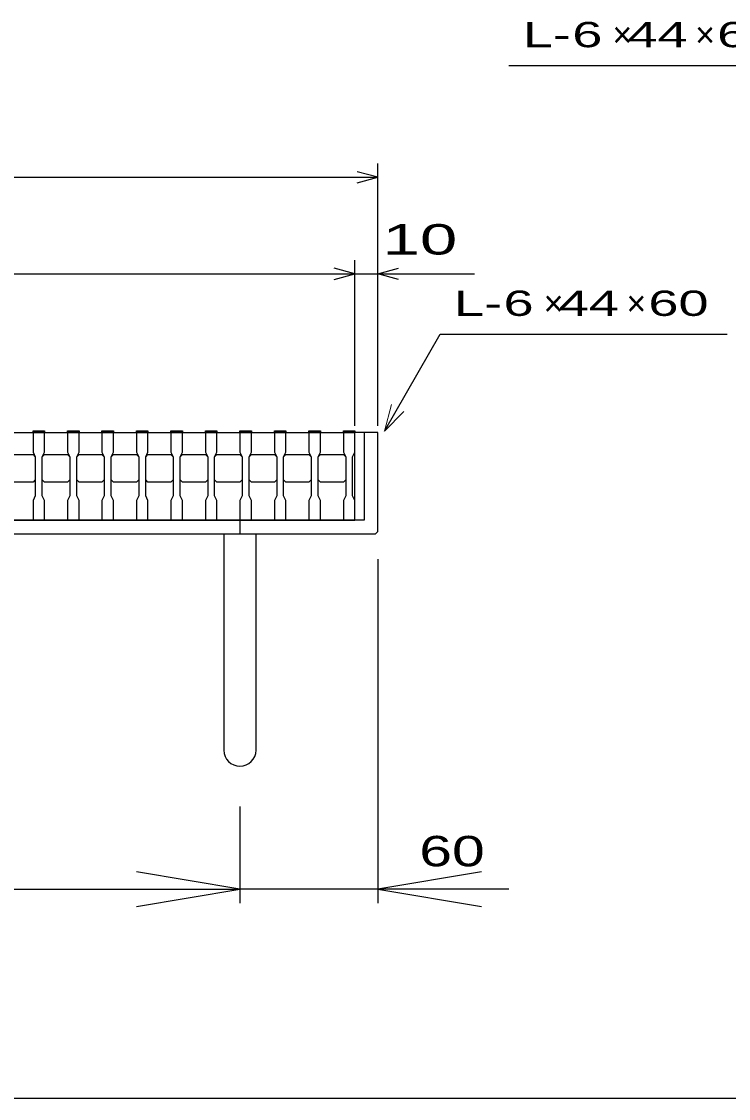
# Model space of a CAD drawing. Units: millimetres, scale not verified. Extents: x -1092 to 1039, y -770 to 632.
# Drawn here: x -468 to -160.5, y -687.9 to -219.8 of the extents above; entities that cross this region are included whole.
import ezdxf
from ezdxf.enums import TextEntityAlignment as Align

# ---------------------------------------------------------------- set-up
doc = ezdxf.new("R2010")
doc.units = ezdxf.units.MM
doc.header["$LTSCALE"] = 6
for name, color, linetype, lineweight in [('0_2', 150, 'Continuous', 25), ('16', 3, 'Continuous', 25), ('19', 6, 'Continuous', 25), ('22', 4, 'Continuous', 25)]:
    doc.layers.add(name, color=color, linetype=linetype, lineweight=lineweight)
doc.styles.add('ベクトル', font='')
doc.styles.get('ベクトル').set_extended_font_data('ベクトル')

# ---------------------------------------------------------------- blocks, each defined once
blk = doc.blocks.new('open_arrow')
at = {"color": 0, "linetype": 'Continuous', "lineweight": -2}
blk.add_lwpolyline([(7.5, 1.25), (0, 0), (7.5, -1.25)], dxfattribs=at)

msp = doc.modelspace()

# ---------------------------------------------------------------- linework, layer by layer
at = {"layer": '0_2'}
msp.add_line((1038.6, -687.9), (-1037.4, -687.9), dxfattribs=at)
at = {"layer": '16'}
for p, q in [((-463, -398.5), (-463, -397.8)), ((-463, -397.8), (-458, -397.8)), ((-458, -397.8), (-458, -398.5)), ((-448, -398.5), (-448, -397.8)), ((-448, -397.8), (-443, -397.8)), ((-443, -397.8), (-443, -398.5)), ((-433, -398.5), (-433, -397.8)), ((-433, -397.8), (-428, -397.8)), ((-428, -397.8), (-428, -398.5)), ((-418, -398.5), (-418, -397.8)), ((-418, -397.8), (-413, -397.8)), ((-413, -397.8), (-413, -398.5)), ((-403, -398.5), (-403, -397.8)), ((-403, -397.8), (-398, -397.8)), ((-398, -397.8), (-398, -398.5)), ((-388, -398.5), (-388, -397.8)), ((-388, -397.8), (-383, -397.8)), ((-383, -397.8), (-383, -398.5)), ((-373, -398.5), (-373, -397.8)), ((-373, -397.8), (-368, -397.8)), ((-368, -397.8), (-368, -398.5)), ((-358, -398.5), (-358, -397.8)), ((-358, -397.8), (-353, -397.8)), ((-353, -397.8), (-353, -398.5)), ((-343, -398.5), (-343, -397.8)), ((-343, -397.8), (-338, -397.8)), ((-338, -397.8), (-338, -398.5)), ((-328, -398.5), (-328, -397.8)), ((-328, -397.8), (-323, -397.8)), ((-323, -397.8), (-323, -398.5)), ((-778, -398.5), (-323, -398.5)), ((-463, -398.5), (-463, -407)), ((-458, -398.5), (-463, -398.5)), ((-458, -407), (-458, -398.5)), ((-448, -398.5), (-448, -407)), ((-443, -398.5), (-448, -398.5)), ((-443, -407), (-443, -398.5)), ((-433, -398.5), (-433, -407)), ((-428, -398.5), (-433, -398.5)), ((-428, -407), (-428, -398.5)), ((-418, -398.5), (-418, -407)), ((-413, -398.5), (-418, -398.5)), ((-413, -407), (-413, -398.5)), ((-403, -398.5), (-403, -407)), ((-398, -398.5), (-403, -398.5)), ((-398, -407), (-398, -398.5)), ((-388, -398.5), (-388, -407)), ((-383, -398.5), (-388, -398.5)), ((-383, -407), (-383, -398.5)), ((-373, -398.5), (-373, -407)), ((-368, -398.5), (-373, -398.5)), ((-368, -407), (-368, -398.5)), ((-358, -398.5), (-358, -407)), ((-353, -398.5), (-358, -398.5)), ((-353, -407), (-353, -398.5)), ((-343, -398.5), (-343, -407)), ((-338, -398.5), (-343, -398.5)), ((-338, -407), (-338, -398.5)), ((-328, -398.5), (-328, -407)), ((-323, -398.5), (-328, -398.5)), ((-323, -407), (-323, -398.5)), ((-323, -436.5), (-323, -398.5)), ((-463, -407), (-462, -409)), ((-459, -409), (-458, -407)), ((-448, -407), (-447, -409)), ((-444, -409), (-443, -407)), ((-433, -407), (-432, -409)), ((-429, -409), (-428, -407)), ((-418, -407), (-417, -409)), ((-414, -409), (-413, -407)), ((-403, -407), (-402, -409)), ((-399, -409), (-398, -407)), ((-388, -407), (-387, -409)), ((-384, -409), (-383, -407)), ((-373, -407), (-372, -409)), ((-369, -409), (-368, -407)), ((-358, -407), (-357, -409)), ((-354, -409), (-353, -407)), ((-343, -407), (-342, -409)), ((-339, -409), (-338, -407)), ((-328, -407), (-327, -409)), ((-324, -409), (-323, -407)), ((-473, -408), (-463, -408)), ((-463, -408), (-462, -409)), ((-462, -409), (-462, -426)), ((-459, -409), (-458, -408)), ((-459, -426), (-459, -409)), ((-458, -408), (-448, -408)), ((-448, -408), (-447, -409)), ((-447, -409), (-447, -426)), ((-444, -409), (-443, -408)), ((-444, -426), (-444, -409)), ((-443, -408), (-433, -408)), ((-433, -408), (-432, -409)), ((-432, -409), (-432, -426)), ((-429, -409), (-428, -408)), ((-429, -426), (-429, -409)), ((-428, -408), (-418, -408)), ((-418, -408), (-417, -409)), ((-417, -409), (-417, -426)), ((-414, -409), (-413, -408)), ((-414, -426), (-414, -409)), ((-413, -408), (-403, -408)), ((-403, -408), (-402, -409)), ((-402, -409), (-402, -426)), ((-399, -409), (-398, -408)), ((-399, -426), (-399, -409)), ((-398, -408), (-388, -408)), ((-388, -408), (-387, -409)), ((-387, -409), (-387, -426)), ((-384, -409), (-383, -408)), ((-384, -426), (-384, -409)), ((-383, -408), (-373, -408)), ((-373, -408), (-372, -409)), ((-372, -409), (-372, -426)), ((-369, -409), (-368, -408)), ((-369, -426), (-369, -409)), ((-368, -408), (-358, -408)), ((-358, -408), (-357, -409)), ((-357, -409), (-357, -426)), ((-354, -409), (-353, -408)), ((-354, -426), (-354, -409)), ((-353, -408), (-343, -408)), ((-343, -408), (-342, -409)), ((-342, -409), (-342, -426)), ((-339, -409), (-338, -408)), ((-339, -426), (-339, -409)), ((-338, -408), (-328, -408)), ((-328, -408), (-327, -409)), ((-327, -409), (-327, -426)), ((-324, -426), (-324, -409)), ((-463, -420), (-473, -420)), ((-462, -419), (-463, -420)), ((-458, -420), (-459, -419)), ((-448, -420), (-458, -420)), ((-447, -419), (-448, -420)), ((-443, -420), (-444, -419)), ((-433, -420), (-443, -420)), ((-432, -419), (-433, -420)), ((-428, -420), (-429, -419)), ((-418, -420), (-428, -420)), ((-417, -419), (-418, -420)), ((-413, -420), (-414, -419)), ((-403, -420), (-413, -420)), ((-402, -419), (-403, -420)), ((-398, -420), (-399, -419)), ((-388, -420), (-398, -420)), ((-387, -419), (-388, -420)), ((-383, -420), (-384, -419)), ((-373, -420), (-383, -420)), ((-372, -419), (-373, -420)), ((-368, -420), (-369, -419)), ((-358, -420), (-368, -420)), ((-357, -419), (-358, -420)), ((-353, -420), (-354, -419)), ((-343, -420), (-353, -420)), ((-342, -419), (-343, -420)), ((-338, -420), (-339, -419)), ((-328, -420), (-338, -420)), ((-327, -419), (-328, -420)), ((-462, -426), (-463, -428)), ((-463, -428), (-463, -436.5)), ((-458, -428), (-459, -426)), ((-458, -436.5), (-458, -428)), ((-447, -426), (-448, -428)), ((-448, -428), (-448, -436.5)), ((-443, -428), (-444, -426)), ((-443, -436.5), (-443, -428)), ((-432, -426), (-433, -428)), ((-433, -428), (-433, -436.5)), ((-428, -428), (-429, -426)), ((-428, -436.5), (-428, -428)), ((-417, -426), (-418, -428)), ((-418, -428), (-418, -436.5)), ((-413, -428), (-414, -426)), ((-413, -436.5), (-413, -428)), ((-402, -426), (-403, -428)), ((-403, -428), (-403, -436.5)), ((-398, -428), (-399, -426)), ((-398, -436.5), (-398, -428)), ((-387, -426), (-388, -428)), ((-388, -428), (-388, -436.5)), ((-383, -428), (-384, -426)), ((-383, -436.5), (-383, -428)), ((-372, -426), (-373, -428)), ((-373, -428), (-373, -436.5)), ((-368, -428), (-369, -426)), ((-368, -436.5), (-368, -428)), ((-357, -426), (-358, -428)), ((-358, -428), (-358, -436.5)), ((-353, -428), (-354, -426)), ((-353, -436.5), (-353, -428)), ((-342, -426), (-343, -428)), ((-343, -428), (-343, -436.5)), ((-338, -428), (-339, -426)), ((-338, -436.5), (-338, -428)), ((-327, -426), (-328, -428)), ((-328, -428), (-328, -436.5)), ((-323, -428), (-324, -426)), ((-323, -436.5), (-323, -428)), ((-778, -436.5), (-323, -436.5)), ((-463, -436.5), (-458, -436.5)), ((-448, -436.5), (-443, -436.5)), ((-433, -436.5), (-428, -436.5)), ((-418, -436.5), (-413, -436.5)), ((-403, -436.5), (-398, -436.5)), ((-388, -436.5), (-383, -436.5)), ((-373, -436.5), (-368, -436.5)), ((-358, -436.5), (-353, -436.5)), ((-343, -436.5), (-338, -436.5)), ((-328, -436.5), (-323, -436.5))]:
    msp.add_line(p, q, dxfattribs=at)
at = {"layer": '19', "color": 4}
msp.add_line((-310.19, -397.87), (-285.9, -355.78), dxfattribs=at)
at = {"layer": '19', "color": 4, "lineweight": 13}
for p, q in [((-307.09, -386.28), (-310.19, -397.87)), ((-310.19, -397.87), (-301.71, -389.38))]:
    msp.add_line(p, q, dxfattribs=at)
at = {"layer": '19'}
for p, q in [((-313, -398.5), (-323, -398.5)), ((-319, -398.5), (-319, -436.5)), ((-313, -441.5), (-313, -398.5)), ((-319, -436.5), (-782, -436.5)), ((-373, -436.5), (-373, -442.5)), ((-787, -442.5), (-314, -442.5)), ((-380, -442.5), (-380, -536.5)), ((-366, -536.5), (-366, -442.5)), ((-314, -442.5), (-313, -441.5))]:
    msp.add_line(p, q, dxfattribs=at)
msp.add_arc((-373, -536.5), 7, 180, 0, dxfattribs=at)
at = {"layer": '22'}
for p, q in [((-256, -239), (-136, -239)), ((-313, -287.5), (-322, -285.1)), ((-313, -395.5), (-313, -281.5)), ((-788, -287.5), (-313, -287.5)), ((-322, -289.9), (-313, -287.5)), ((-323, -329.5), (-332, -327.1)), ((-323, -395.5), (-323, -323.5)), ((-313, -395.5), (-313, -323.5)), ((-313, -329.5), (-304, -327.1)), ((-778, -329.5), (-323, -329.5)), ((-332, -331.9), (-323, -329.5)), ((-323, -329.5), (-313, -329.5)), ((-304, -331.9), (-313, -329.5)), ((-313, -329.5), (-271, -329.5)), ((-285.9, -355.78), (-161.06, -355.78)), ((-313, -453.5), (-313, -602.95)), ((-373, -561.07), (-373, -602.95)), ((-373, -561.07), (-373, -602.95)), ((-728, -596.95), (-373, -596.95)), ((-255.99, -596.95), (-373, -596.95))]:
    msp.add_line(p, q, dxfattribs=at)

# ---------------------------------------------------------------- block references
at = {"layer": '22', "xscale": 6, "yscale": 6, "rotation": 180}
msp.add_blockref('open_arrow', (-373, -596.95), dxfattribs=at)
at = {"layer": '22', "xscale": 6, "yscale": 6}
msp.add_blockref('open_arrow', (-313, -596.95), dxfattribs=at)

# ---------------------------------------------------------------- texts
at = {"layer": '22', "color": 2, "style": 'ベクトル'}
for s, height, width, p in [(' 6 ', 11, 1.6, (-235, -225.5)), (' 60 ', 11, 1.6, (-172, -225.5)), ('L-', 11, 1.6, (-250, -225.5)), (' 44 ', 11, 1.6, (-211, -225.5)), (' 10 ', 13.2, 1.65, (-319, -314.5)), ('L-', 11, 1.6, (-279.9, -342.28)), (' 6 ', 11, 1.6, (-264.9, -342.28)), (' 44 ', 11, 1.6, (-240.9, -342.28)), (' 60', 11, 1.6, (-201.9, -342.28))]:
    msp.add_text(s, height=height, dxfattribs=dict(at, width=width)).set_placement(p, align=Align.MIDDLE_LEFT)
for p in [(-211, -225.5), (-175, -225.5), (-240.9, -342.28), (-204.9, -342.28)]:
    msp.add_text('×', height=11, dxfattribs=at).set_placement(p, align=Align.MIDDLE_LEFT)
at = {"layer": '22', "style": 'ベクトル', "width": 1.45}
msp.add_text('60', height=13.2, dxfattribs=at).set_placement((-295, -590.95), align=Align.BOTTOM_LEFT)

doc.saveas('drawing.dxf')
